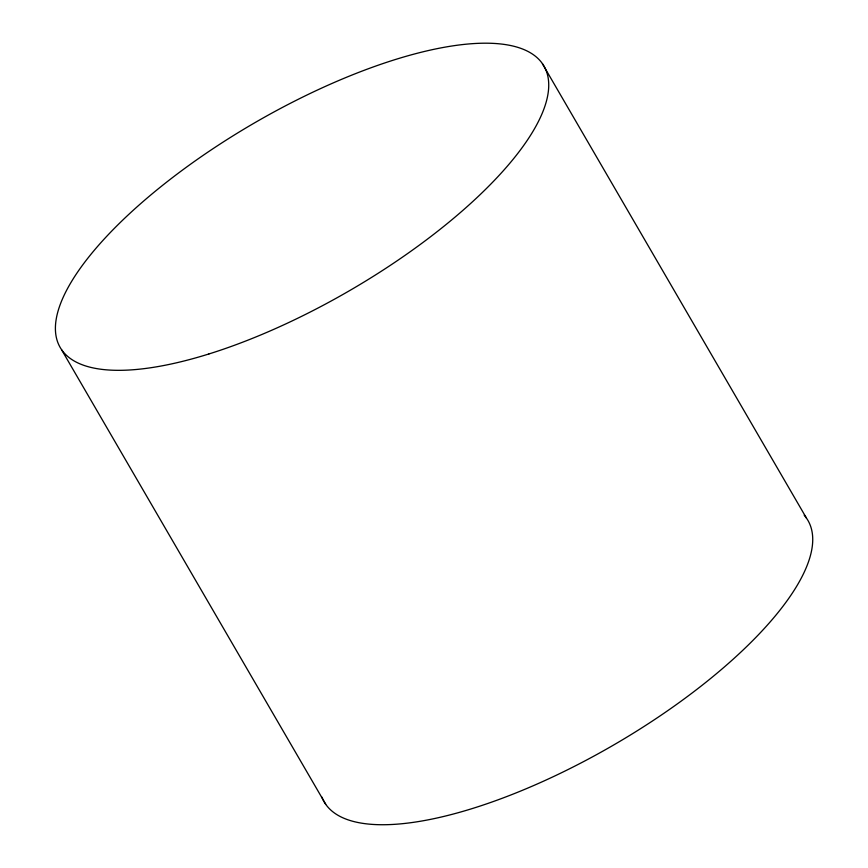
<?xml version="1.0" encoding="UTF-8"?>
<svg xmlns="http://www.w3.org/2000/svg" width="868" height="868" viewBox="0 0 868 868"><rect width="100%" height="100%" fill="white"/><g stroke="black" fill="none" stroke-linecap="round" stroke-linejoin="round"><path stroke-width="1.3" d="M542.435 63.776L806.448 518.077M61.682 349.923L325.706 804.224M804.191 515.201A279.843 96.402 -30.2 0 1 616.204 743.507A279.843 96.402 -30.2 0 1 321.865 797.063M208.906 353.96A279.843 96.402 -30.2 0 0 546.514 71.588A279.843 96.402 -30.2 0 0 150.75 195.007A279.843 96.402 -30.2 0 0 208.906 353.96"/></g></svg>
